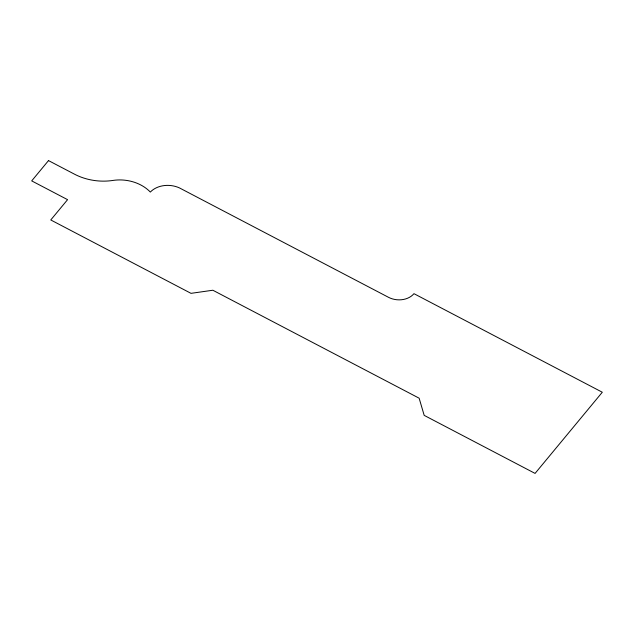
<?xml version="1.0" encoding="UTF-8"?>
<svg xmlns="http://www.w3.org/2000/svg" width="634" height="634" viewBox="0 0 634 634"><rect width="100%" height="100%" fill="white"/><g stroke="black" fill="none" stroke-linecap="round" stroke-linejoin="round"><path stroke-width="0.95" d="M48.509 160.592L31.7 180.888L67.576 199.662L50.768 219.958L191 293.344L212.858 290.237L419.137 398.192L424.186 415.373L535.072 473.408L602.3 392.232L413.954 293.669A18.537 14.368 5.4 0 1 388.46 297.291L179.477 187.926A22.602 17.514 5.4 0 0 150.329 192.07A36.384 28.197 5.4 0 0 113.153 180.405A50.348 39.015 5.4 0 1 73.98 173.914L48.509 160.592"/></g></svg>
